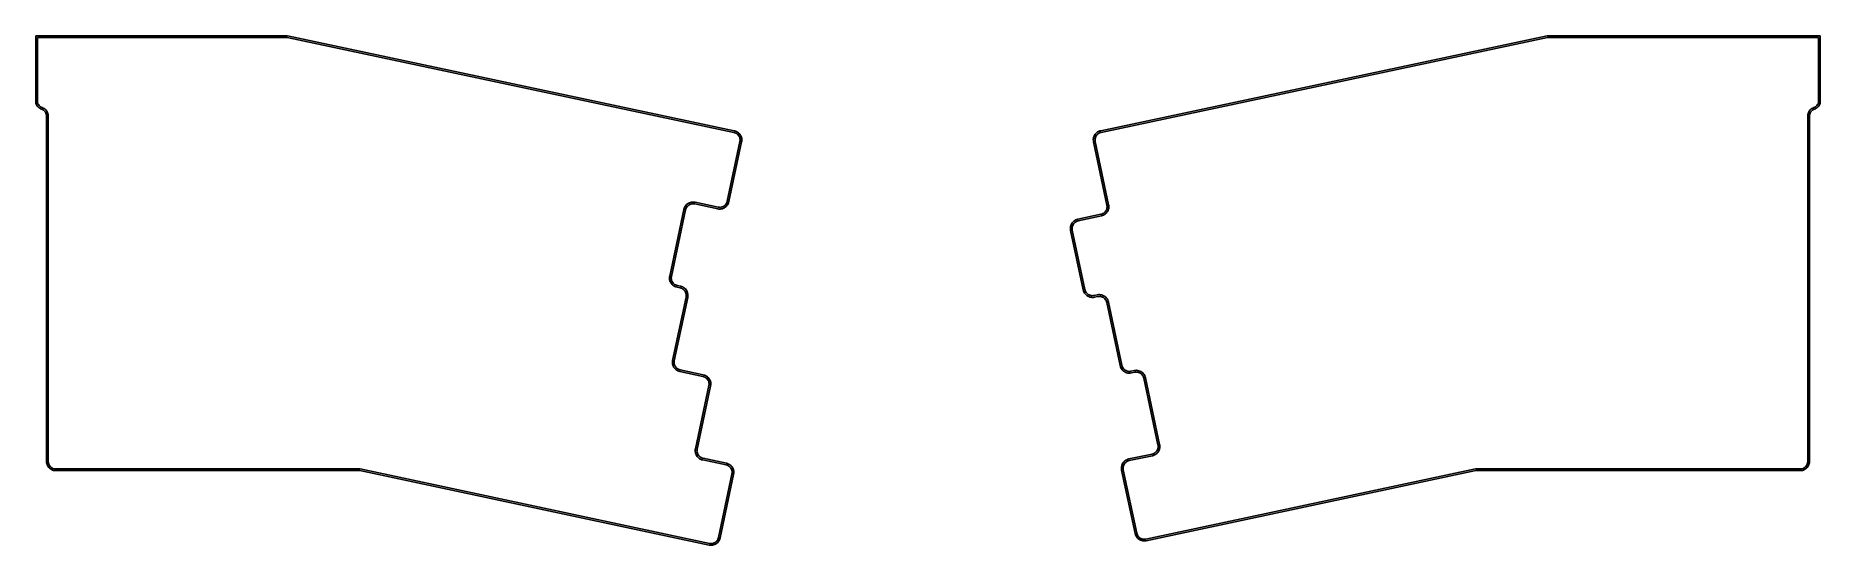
# Model space of a CAD drawing. Extents: x 12 to 429, y -334 to -215.
import ezdxf

# ---------------------------------------------------------------- set-up
doc = ezdxf.new("R2010")
doc.units = 0
doc.layers.add('BLACK', color=7, linetype='CONTINUOUS')

msp = doc.modelspace()

# ---------------------------------------------------------------- linework, layer by layer
at = {"layer": 'BLACK', "linetype": 'CONTINUOUS'}
for p, q in [((12.3, -215), (12.305, -214.978)), ((12.3, -230), (12.3, -215)), ((12.305, -214.955), (12.3149, -214.935)), ((12.305, -214.978), (12.305, -214.955)), ((12.3149, -214.935), (12.3199, -214.913)), ((12.3199, -214.913), (12.3339, -214.895)), ((12.3339, -214.895), (12.3437, -214.875)), ((12.3437, -214.875), (12.3614, -214.861)), ((12.3614, -214.861), (12.3755, -214.843)), ((12.3755, -214.843), (12.3957, -214.834)), ((12.3957, -214.834), (12.4133, -214.82)), ((12.4133, -214.82), (12.4353, -214.815)), ((12.4353, -214.815), (12.4557, -214.805)), ((12.4557, -214.805), (12.4781, -214.805)), ((12.4781, -214.805), (12.5, -214.8)), ((12.5, -214.8), (71.0004, -214.8)), ((70.979, -215.2), (12.7, -215.2)), ((12.7, -215.2), (12.7, -230)), ((175.229, -237.359), (70.979, -215.2)), ((71.0004, -214.8), (71.0207, -214.805)), ((71.0207, -214.805), (71.0416, -214.804)), ((71.0416, -214.804), (175.312, -236.968)), ((260.813, -236.942), (364.959, -214.804)), ((365.021, -215.2), (260.895, -237.333)), ((364.959, -214.804), (364.98, -214.805)), ((364.98, -214.805), (365, -214.8)), ((365, -214.8), (428.5, -214.8)), ((428.3, -215.2), (365.021, -215.2)), ((428.3, -230), (428.3, -215.2)), ((428.5, -214.8), (428.522, -214.805)), ((428.522, -214.805), (428.545, -214.805)), ((428.545, -214.805), (428.565, -214.815)), ((428.565, -214.815), (428.587, -214.82)), ((428.587, -214.82), (428.605, -214.834)), ((428.605, -214.834), (428.625, -214.844)), ((428.625, -214.844), (428.639, -214.861)), ((428.639, -214.861), (428.657, -214.875)), ((428.657, -214.875), (428.666, -214.896)), ((428.666, -214.896), (428.68, -214.913)), ((428.68, -214.913), (428.685, -214.935)), ((428.685, -214.935), (428.695, -214.956)), ((428.695, -214.956), (428.695, -214.978)), ((428.695, -214.978), (428.7, -215)), ((428.7, -215), (428.7, -230)), ((12.3158, -230.254), (12.3, -230)), ((12.3, -230), (12.3, -230)), ((12.3628, -230.503), (12.3158, -230.254)), ((12.4403, -230.745), (12.3628, -230.503)), ((12.5472, -230.976), (12.4403, -230.745)), ((12.6818, -231.192), (12.5472, -230.976)), ((12.8421, -231.389), (12.6818, -231.192)), ((12.7, -230.001), (12.6971, -230.013)), ((12.6971, -230.013), (12.7118, -230.227)), ((12.7, -230), (12.7, -230.001)), ((12.7118, -230.227), (12.7586, -230.45)), ((12.7586, -230.45), (12.8355, -230.665)), ((12.8355, -230.665), (12.9412, -230.866)), ((13.0255, -231.565), (12.8421, -231.389)), ((12.9412, -230.866), (13.0736, -231.052)), ((13.2293, -231.717), (13.0255, -231.565)), ((13.0736, -231.052), (13.2302, -231.217)), ((13.4503, -231.842), (13.2293, -231.717)), ((13.2302, -231.217), (13.408, -231.359)), ((13.408, -231.359), (13.6037, -231.476)), ((13.6843, -231.939), (13.4503, -231.842)), ((13.6037, -231.476), (13.8016, -231.559)), ((13.6845, -231.939), (13.6843, -231.939)), ((13.6848, -231.939), (13.6845, -231.939)), ((13.6851, -231.939), (13.6848, -231.939)), ((13.6848, -231.939), (13.6848, -231.939)), ((13.6848, -231.939), (13.6848, -231.939)), ((13.6984, -231.941), (13.6851, -231.939)), ((13.8963, -232.024), (13.6984, -231.941)), ((13.8016, -231.559), (13.8149, -231.561)), ((13.8149, -231.561), (13.8152, -231.561)), ((13.8152, -231.561), (13.8152, -231.561)), ((13.8152, -231.561), (13.8152, -231.561)), ((13.8152, -231.561), (13.8155, -231.561)), ((13.8155, -231.561), (13.8157, -231.561)), ((13.8157, -231.561), (14.0497, -231.658)), ((14.092, -232.141), (13.8963, -232.024)), ((14.0497, -231.658), (14.2707, -231.783)), ((14.2698, -232.283), (14.092, -232.141)), ((14.4264, -232.448), (14.2698, -232.283)), ((14.2707, -231.783), (14.4745, -231.935)), ((14.5588, -232.634), (14.4264, -232.448)), ((14.4745, -231.935), (14.6579, -232.111)), ((14.6645, -232.835), (14.5588, -232.634)), ((14.6579, -232.111), (14.8182, -232.308)), ((14.7414, -233.05), (14.6645, -232.835)), ((14.7882, -233.273), (14.7414, -233.05)), ((14.8182, -232.308), (14.9528, -232.524)), ((14.9528, -232.524), (15.0597, -232.755)), ((15.0597, -232.755), (15.1372, -232.997)), ((15.1372, -232.997), (15.1842, -233.246)), ((425.816, -233.246), (425.863, -232.997)), ((425.863, -232.997), (425.94, -232.755)), ((425.94, -232.755), (426.047, -232.524)), ((426.047, -232.524), (426.182, -232.308)), ((426.182, -232.308), (426.342, -232.111)), ((426.259, -233.05), (426.212, -233.273)), ((426.336, -232.835), (426.259, -233.05)), ((426.441, -232.634), (426.336, -232.835)), ((426.342, -232.111), (426.526, -231.935)), ((426.574, -232.448), (426.441, -232.634)), ((426.526, -231.935), (426.729, -231.783)), ((426.73, -232.283), (426.574, -232.448)), ((426.729, -231.783), (426.95, -231.658)), ((426.908, -232.141), (426.73, -232.283)), ((427.104, -232.024), (426.908, -232.141)), ((426.95, -231.658), (427.185, -231.561)), ((427.301, -231.941), (427.104, -232.024)), ((427.185, -231.561), (427.185, -231.561)), ((427.185, -231.561), (427.185, -231.561)), ((427.185, -231.561), (427.186, -231.561)), ((427.186, -231.561), (427.199, -231.559)), ((427.199, -231.559), (427.396, -231.476)), ((427.314, -231.939), (427.301, -231.941)), ((427.315, -231.939), (427.314, -231.939)), ((427.55, -231.842), (427.315, -231.939)), ((427.315, -231.939), (427.315, -231.939)), ((427.396, -231.476), (427.592, -231.359)), ((427.771, -231.717), (427.55, -231.842)), ((427.592, -231.359), (427.77, -231.217)), ((427.77, -231.217), (427.926, -231.052)), ((427.974, -231.565), (427.771, -231.717)), ((427.926, -231.052), (428.059, -230.866)), ((428.158, -231.389), (427.974, -231.565)), ((428.059, -230.866), (428.164, -230.665)), ((428.318, -231.192), (428.158, -231.389)), ((428.164, -230.665), (428.241, -230.45)), ((428.241, -230.45), (428.288, -230.227)), ((428.288, -230.227), (428.303, -230.013)), ((428.303, -230.013), (428.3, -230)), ((428.453, -230.976), (428.318, -231.192)), ((428.56, -230.745), (428.453, -230.976)), ((428.637, -230.503), (428.56, -230.745)), ((428.684, -230.254), (428.637, -230.503)), ((428.7, -230.001), (428.684, -230.254)), ((428.7, -230), (428.7, -230)), ((428.7, -230), (428.7, -230.001)), ((428.7, -230.001), (428.7, -230.001)), ((14.8029, -233.487), (14.7882, -233.273)), ((14.8, -233.5), (14.8001, -233.499)), ((14.8, -314), (14.8, -233.5)), ((14.8001, -233.499), (14.8029, -233.487)), ((15.1842, -233.246), (15.2, -233.5)), ((15.2, -233.5), (15.2, -233.5)), ((15.2, -233.5), (15.2, -314)), ((175.312, -236.968), (175.312, -236.968)), ((175.312, -236.968), (175.313, -236.968)), ((175.313, -236.968), (175.313, -236.968)), ((175.313, -236.968), (175.568, -237.039)), ((175.568, -237.039), (175.814, -237.14)), ((175.814, -237.14), (176.045, -237.27)), ((176.045, -237.27), (176.26, -237.427)), ((259.865, -237.401), (260.079, -237.244)), ((260.079, -237.244), (260.311, -237.114)), ((260.311, -237.114), (260.557, -237.012)), ((260.557, -237.012), (260.812, -236.942)), ((260.882, -237.333), (260.668, -237.393)), ((260.812, -236.942), (260.813, -236.942)), ((260.813, -236.942), (260.813, -236.942)), ((260.895, -237.333), (260.882, -237.333)), ((260.895, -237.333), (260.895, -237.333)), ((260.895, -237.333), (260.895, -237.333)), ((425.8, -233.499), (425.816, -233.246)), ((425.8, -233.5), (425.8, -233.499)), ((425.8, -233.499), (425.8, -233.499)), ((425.8, -314), (425.8, -233.5)), ((425.8, -233.5), (425.8, -233.5)), ((426.212, -233.273), (426.197, -233.487)), ((426.197, -233.487), (426.2, -233.5)), ((426.2, -233.5), (426.2, -314)), ((173.663, -253.384), (176.615, -239.494)), ((177.007, -239.577), (174.054, -253.467)), ((175.242, -237.359), (175.229, -237.359)), ((175.457, -237.419), (175.242, -237.359)), ((175.674, -237.512), (175.457, -237.419)), ((175.876, -237.633), (175.674, -237.512)), ((176.062, -237.779), (175.876, -237.633)), ((176.226, -237.948), (176.062, -237.779)), ((176.368, -238.137), (176.226, -237.948)), ((176.26, -237.427), (176.454, -237.609)), ((176.483, -238.343), (176.368, -238.137)), ((176.454, -237.609), (176.624, -237.812)), ((176.57, -238.562), (176.483, -238.343)), ((176.628, -238.791), (176.57, -238.562)), ((176.615, -239.494), (176.621, -239.481)), ((176.621, -239.481), (176.653, -239.261)), ((176.624, -237.812), (176.769, -238.035)), ((176.656, -239.025), (176.628, -238.791)), ((176.653, -239.261), (176.656, -239.025)), ((176.769, -238.035), (176.886, -238.274)), ((176.886, -238.274), (176.973, -238.525)), ((176.973, -238.525), (177.029, -238.784)), ((177.046, -239.314), (177.007, -239.577)), ((177.007, -239.577), (177.007, -239.577)), ((177.007, -239.577), (177.007, -239.577)), ((177.029, -238.784), (177.054, -239.049)), ((177.054, -239.049), (177.046, -239.314)), ((259.071, -239.023), (259.096, -238.758)), ((259.079, -239.288), (259.071, -239.023)), ((259.118, -239.55), (259.079, -239.288)), ((259.096, -238.758), (259.152, -238.498)), ((259.118, -239.551), (259.118, -239.55)), ((259.118, -239.55), (259.118, -239.55)), ((262.251, -254.292), (259.118, -239.551)), ((259.118, -239.551), (259.118, -239.551)), ((259.152, -238.498), (259.239, -238.247)), ((259.239, -238.247), (259.356, -238.009)), ((259.356, -238.009), (259.501, -237.786)), ((259.496, -238.765), (259.469, -238.999)), ((259.469, -238.999), (259.472, -239.235)), ((259.472, -239.235), (259.504, -239.455)), ((259.554, -238.536), (259.496, -238.765)), ((259.501, -237.786), (259.671, -237.582)), ((259.504, -239.455), (259.509, -239.468)), ((259.509, -239.468), (262.643, -254.208)), ((259.642, -238.317), (259.554, -238.536)), ((259.757, -238.111), (259.642, -238.317)), ((259.671, -237.582), (259.865, -237.401)), ((259.898, -237.922), (259.757, -238.111)), ((260.063, -237.753), (259.898, -237.922)), ((260.248, -237.607), (260.063, -237.753)), ((260.451, -237.486), (260.248, -237.607)), ((260.668, -237.393), (260.451, -237.486)), ((164.383, -254.009), (164.606, -253.864)), ((164.606, -253.864), (164.845, -253.748)), ((164.845, -253.748), (165.096, -253.66)), ((165.096, -253.66), (165.356, -253.604)), ((165.356, -253.604), (165.62, -253.58)), ((165.597, -253.977), (165.362, -254.005)), ((165.832, -253.98), (165.597, -253.977)), ((165.62, -253.58), (165.886, -253.587)), ((166.052, -254.012), (165.832, -253.98)), ((165.886, -253.587), (166.148, -253.626)), ((166.148, -253.626), (166.148, -253.627)), ((166.148, -253.627), (166.149, -253.627)), ((166.149, -253.627), (171.528, -254.77)), ((173.389, -254.031), (173.51, -253.828)), ((173.51, -253.828), (173.603, -253.612)), ((173.603, -253.612), (173.663, -253.397)), ((173.663, -253.397), (173.663, -253.384)), ((173.882, -253.968), (173.752, -254.2)), ((173.983, -253.723), (173.882, -253.968)), ((174.054, -253.468), (173.983, -253.723)), ((174.054, -253.467), (174.054, -253.467)), ((174.054, -253.467), (174.054, -253.468)), ((160.244, -270.825), (163.539, -255.321)), ((163.93, -255.404), (160.635, -270.908)), ((163.539, -255.32), (163.61, -255.065)), ((163.539, -255.321), (163.539, -255.32)), ((163.539, -255.32), (163.539, -255.32)), ((163.539, -255.321), (163.539, -255.321)), ((163.61, -255.065), (163.711, -254.819)), ((163.711, -254.819), (163.841, -254.588)), ((163.841, -254.588), (163.998, -254.373)), ((163.991, -255.176), (163.93, -255.391)), ((163.93, -255.391), (163.93, -255.404)), ((164.084, -254.96), (163.991, -255.176)), ((163.998, -254.373), (164.18, -254.18)), ((164.204, -254.757), (164.084, -254.96)), ((164.18, -254.18), (164.383, -254.009)), ((164.35, -254.571), (164.204, -254.757)), ((164.519, -254.407), (164.35, -254.571)), ((164.708, -254.266), (164.519, -254.407)), ((164.914, -254.15), (164.708, -254.266)), ((165.133, -254.063), (164.914, -254.15)), ((165.362, -254.005), (165.133, -254.063)), ((166.065, -254.018), (166.052, -254.012)), ((171.445, -255.161), (166.065, -254.018)), ((171.708, -255.201), (171.445, -255.161)), ((171.445, -255.161), (171.445, -255.161)), ((171.528, -254.77), (171.528, -254.77)), ((171.528, -254.77), (171.528, -254.77)), ((171.528, -254.77), (171.54, -254.776)), ((171.54, -254.776), (171.761, -254.808)), ((171.973, -255.208), (171.708, -255.201)), ((171.761, -254.808), (171.997, -254.811)), ((172.238, -255.184), (171.973, -255.208)), ((171.997, -254.811), (172.231, -254.783)), ((172.231, -254.783), (172.46, -254.725)), ((172.497, -255.127), (172.238, -255.184)), ((172.46, -254.725), (172.679, -254.638)), ((172.748, -255.04), (172.497, -255.127)), ((172.679, -254.638), (172.885, -254.522)), ((172.987, -254.923), (172.748, -255.04)), ((172.885, -254.522), (173.074, -254.381)), ((173.21, -254.779), (172.987, -254.923)), ((173.074, -254.381), (173.243, -254.216)), ((173.414, -254.608), (173.21, -254.779)), ((173.243, -254.216), (173.389, -254.031)), ((173.595, -254.414), (173.414, -254.608)), ((173.752, -254.2), (173.595, -254.414)), ((254.334, -258.213), (254.528, -258.031)), ((254.528, -258.031), (254.742, -257.874)), ((254.742, -257.874), (254.974, -257.744)), ((255.114, -258.117), (254.911, -258.237)), ((254.974, -257.744), (255.219, -257.643)), ((255.331, -258.024), (255.114, -258.117)), ((255.219, -257.643), (255.475, -257.572)), ((255.545, -257.963), (255.331, -258.024)), ((255.475, -257.572), (260.865, -256.426)), ((255.475, -257.572), (255.475, -257.572)), ((255.475, -257.572), (255.475, -257.572)), ((255.551, -257.963), (255.545, -257.963)), ((255.558, -257.963), (255.551, -257.963)), ((260.948, -256.818), (255.558, -257.963)), ((255.558, -257.963), (255.558, -257.963)), ((255.558, -257.963), (255.558, -257.963)), ((260.865, -256.426), (260.865, -256.426)), ((260.865, -256.426), (260.865, -256.426)), ((260.865, -256.426), (260.879, -256.427)), ((260.879, -256.427), (261.093, -256.366)), ((261.204, -256.747), (260.948, -256.818)), ((260.948, -256.818), (260.948, -256.818)), ((260.948, -256.818), (260.948, -256.818)), ((261.093, -256.366), (261.31, -256.273)), ((261.45, -256.646), (261.204, -256.747)), ((261.31, -256.273), (261.512, -256.152)), ((261.681, -256.516), (261.45, -256.646)), ((261.512, -256.152), (261.698, -256.006)), ((261.896, -256.359), (261.681, -256.516)), ((261.698, -256.006), (261.862, -255.837)), ((261.862, -255.837), (262.003, -255.648)), ((262.089, -256.177), (261.896, -256.359)), ((262.003, -255.648), (262.119, -255.442)), ((262.26, -255.973), (262.089, -256.177)), ((262.119, -255.442), (262.206, -255.223)), ((262.206, -255.223), (262.264, -254.995)), ((262.257, -254.304), (262.251, -254.292)), ((262.289, -254.524), (262.257, -254.304)), ((262.405, -255.75), (262.26, -255.973)), ((262.264, -254.995), (262.292, -254.76)), ((262.292, -254.76), (262.289, -254.524)), ((262.521, -255.512), (262.405, -255.75)), ((262.609, -255.261), (262.521, -255.512)), ((262.665, -255.001), (262.609, -255.261)), ((262.643, -254.208), (262.643, -254.208)), ((262.643, -254.208), (262.643, -254.209)), ((262.643, -254.209), (262.643, -254.209)), ((262.643, -254.209), (262.682, -254.471)), ((262.689, -254.737), (262.665, -255.001)), ((262.682, -254.471), (262.689, -254.737)), ((253.734, -259.653), (253.758, -259.389)), ((253.741, -259.919), (253.734, -259.653)), ((253.781, -260.18), (253.741, -259.919)), ((253.758, -259.389), (253.815, -259.129)), ((253.781, -260.181), (253.781, -260.18)), ((256.731, -274.061), (253.781, -260.181)), ((253.781, -260.181), (253.781, -260.181)), ((253.781, -260.181), (253.781, -260.181)), ((253.815, -259.129), (253.902, -258.878)), ((253.902, -258.878), (254.019, -258.639)), ((254.019, -258.639), (254.163, -258.417)), ((254.159, -259.395), (254.131, -259.63)), ((254.131, -259.63), (254.134, -259.866)), ((254.134, -259.866), (254.166, -260.086)), ((254.217, -259.167), (254.159, -259.395)), ((254.163, -258.417), (254.334, -258.213)), ((254.166, -260.086), (254.172, -260.098)), ((254.172, -260.098), (257.122, -273.978)), ((254.305, -258.947), (254.217, -259.167)), ((254.42, -258.742), (254.305, -258.947)), ((254.561, -258.552), (254.42, -258.742)), ((254.726, -258.383), (254.561, -258.552)), ((254.911, -258.237), (254.726, -258.383)), ((160.197, -271.353), (160.204, -271.087)), ((160.221, -271.617), (160.197, -271.353)), ((160.204, -271.087), (160.244, -270.825)), ((160.278, -271.877), (160.221, -271.617)), ((160.244, -270.825), (160.244, -270.825)), ((160.365, -272.128), (160.278, -271.877)), ((160.481, -272.367), (160.365, -272.128)), ((160.626, -272.59), (160.481, -272.367)), ((160.597, -271.141), (160.594, -271.376)), ((160.594, -271.376), (160.622, -271.611)), ((160.629, -270.92), (160.597, -271.141)), ((160.622, -271.611), (160.68, -271.84)), ((160.797, -272.793), (160.626, -272.59)), ((160.635, -270.908), (160.629, -270.92)), ((160.635, -270.908), (160.635, -270.908)), ((160.68, -271.84), (160.767, -272.059)), ((160.767, -272.059), (160.883, -272.265)), ((160.99, -272.975), (160.797, -272.793)), ((160.883, -272.265), (161.024, -272.454)), ((161.205, -273.132), (160.99, -272.975)), ((161.024, -272.454), (161.188, -272.623)), ((161.188, -272.623), (161.374, -272.769)), ((161.436, -273.262), (161.205, -273.132)), ((161.374, -272.769), (161.577, -272.889)), ((161.682, -273.363), (161.436, -273.262)), ((161.577, -272.889), (161.793, -272.982)), ((161.937, -273.434), (161.682, -273.363)), ((161.793, -272.982), (162.008, -273.043)), ((161.938, -273.434), (161.937, -273.434)), ((161.937, -273.434), (161.937, -273.434)), ((162.672, -273.59), (161.938, -273.434)), ((161.938, -273.434), (161.938, -273.434)), ((161.938, -273.434), (161.938, -273.434)), ((161.938, -273.434), (161.938, -273.434)), ((161.938, -273.434), (161.938, -273.434)), ((162.008, -273.043), (162.021, -273.043)), ((162.021, -273.043), (162.755, -273.199)), ((162.685, -273.59), (162.672, -273.59)), ((162.9, -273.65), (162.685, -273.59)), ((162.755, -273.199), (162.755, -273.199)), ((162.755, -273.199), (162.756, -273.199)), ((162.756, -273.199), (162.756, -273.199)), ((162.756, -273.199), (163.011, -273.27)), ((163.116, -273.743), (162.9, -273.65)), ((163.011, -273.27), (163.257, -273.371)), ((163.319, -273.864), (163.116, -273.743)), ((163.257, -273.371), (163.488, -273.501)), ((163.504, -274.01), (163.319, -273.864)), ((163.488, -273.501), (163.703, -273.658)), ((163.669, -274.179), (163.504, -274.01)), ((163.81, -274.368), (163.669, -274.179)), ((163.703, -273.658), (163.896, -273.839)), ((163.926, -274.574), (163.81, -274.368)), ((163.896, -273.839), (164.067, -274.043)), ((164.013, -274.793), (163.926, -274.574)), ((164.071, -275.022), (164.013, -274.793)), ((164.067, -274.043), (164.212, -274.266)), ((164.212, -274.266), (164.328, -274.505)), ((164.328, -274.505), (164.415, -274.756)), ((164.415, -274.756), (164.472, -275.015)), ((256.802, -274.317), (256.731, -274.061)), ((256.731, -274.061), (256.731, -274.061)), ((256.903, -274.563), (256.802, -274.317)), ((257.033, -274.795), (256.903, -274.563)), ((257.19, -275.009), (257.033, -274.795)), ((257.122, -273.978), (257.122, -273.978)), ((257.122, -273.978), (257.122, -273.978)), ((257.122, -273.978), (257.122, -273.992)), ((257.122, -273.992), (257.183, -274.206)), ((257.183, -274.206), (257.276, -274.423)), ((257.276, -274.423), (257.396, -274.626)), ((257.396, -274.626), (257.542, -274.811)), ((257.542, -274.811), (257.711, -274.976)), ((160.919, -290.495), (164.058, -275.725)), ((164.449, -275.808), (161.31, -290.578)), ((164.058, -275.725), (164.061, -275.719)), ((164.061, -275.719), (164.064, -275.712)), ((164.064, -275.712), (164.096, -275.492)), ((164.099, -275.256), (164.071, -275.022)), ((164.096, -275.492), (164.099, -275.256)), ((164.489, -275.545), (164.449, -275.808)), ((164.449, -275.808), (164.449, -275.808)), ((164.472, -275.015), (164.496, -275.28)), ((164.496, -275.28), (164.489, -275.545)), ((257.372, -275.203), (257.19, -275.009)), ((257.576, -275.373), (257.372, -275.203)), ((257.798, -275.518), (257.576, -275.373)), ((257.711, -274.976), (257.9, -275.117)), ((258.037, -275.635), (257.798, -275.518)), ((257.9, -275.117), (258.106, -275.232)), ((258.288, -275.722), (258.037, -275.635)), ((258.106, -275.232), (258.326, -275.319)), ((258.548, -275.778), (258.288, -275.722)), ((258.326, -275.319), (258.554, -275.378)), ((258.812, -275.803), (258.548, -275.778)), ((258.554, -275.378), (258.789, -275.405)), ((258.789, -275.405), (259.024, -275.402)), ((259.078, -275.795), (258.812, -275.803)), ((259.024, -275.402), (259.245, -275.37)), ((259.339, -275.756), (259.078, -275.795)), ((259.245, -275.37), (259.257, -275.365)), ((259.257, -275.365), (259.258, -275.364)), ((259.258, -275.364), (259.991, -275.209)), ((259.258, -275.364), (259.258, -275.364)), ((259.258, -275.364), (259.258, -275.364)), ((259.34, -275.756), (259.339, -275.756)), ((260.074, -275.6), (259.34, -275.756)), ((259.34, -275.756), (259.34, -275.756)), ((259.34, -275.756), (259.34, -275.756)), ((259.991, -275.209), (259.991, -275.208)), ((259.991, -275.208), (259.992, -275.208)), ((259.991, -275.209), (259.991, -275.209)), ((259.992, -275.208), (260.254, -275.169)), ((260.086, -275.594), (260.074, -275.6)), ((260.307, -275.562), (260.086, -275.594)), ((260.254, -275.169), (260.519, -275.162)), ((260.543, -275.559), (260.307, -275.562)), ((260.519, -275.162), (260.784, -275.186)), ((260.777, -275.587), (260.543, -275.559)), ((261.006, -275.645), (260.777, -275.587)), ((260.784, -275.186), (261.043, -275.243)), ((261.225, -275.732), (261.006, -275.645)), ((261.043, -275.243), (261.294, -275.33)), ((261.431, -275.848), (261.225, -275.732)), ((261.294, -275.33), (261.533, -275.446)), ((261.62, -275.989), (261.431, -275.848)), ((261.533, -275.446), (261.756, -275.591)), ((261.789, -276.154), (261.62, -275.989)), ((261.756, -275.591), (261.959, -275.762)), ((261.935, -276.339), (261.789, -276.154)), ((262.055, -276.542), (261.935, -276.339)), ((261.959, -275.762), (262.141, -275.955)), ((262.149, -276.758), (262.055, -276.542)), ((262.141, -275.955), (262.298, -276.17)), ((262.209, -276.973), (262.149, -276.758)), ((262.209, -276.986), (262.209, -276.973)), ((265.34, -291.717), (262.209, -276.986)), ((262.209, -276.986), (262.209, -276.986)), ((262.209, -276.986), (262.209, -276.986)), ((262.298, -276.17), (262.428, -276.401)), ((262.428, -276.401), (262.529, -276.647)), ((262.529, -276.647), (262.6, -276.903)), ((262.6, -276.903), (262.6, -276.903)), ((262.6, -276.903), (265.731, -291.634)), ((160.872, -291.023), (160.879, -290.758)), ((160.896, -291.288), (160.872, -291.023)), ((160.879, -290.758), (160.919, -290.495)), ((160.953, -291.547), (160.896, -291.288)), ((160.919, -290.495), (160.919, -290.495)), ((161.272, -290.811), (161.269, -291.047)), ((161.269, -291.047), (161.297, -291.281)), ((161.304, -290.59), (161.272, -290.811)), ((161.297, -291.281), (161.355, -291.51)), ((161.31, -290.578), (161.304, -290.59)), ((161.04, -291.798), (160.953, -291.547)), ((161.157, -292.037), (161.04, -291.798)), ((161.301, -292.26), (161.157, -292.037)), ((161.472, -292.463), (161.301, -292.26)), ((161.355, -291.51), (161.442, -291.729)), ((161.442, -291.729), (161.558, -291.935)), ((161.666, -292.645), (161.472, -292.463)), ((161.558, -291.935), (161.699, -292.124)), ((161.88, -292.802), (161.666, -292.645)), ((161.699, -292.124), (161.864, -292.293)), ((161.864, -292.293), (162.049, -292.439)), ((162.111, -292.932), (161.88, -292.802)), ((162.049, -292.439), (162.252, -292.56)), ((162.357, -293.033), (162.111, -292.932)), ((162.252, -292.56), (162.468, -292.653)), ((162.612, -293.104), (162.357, -293.033)), ((162.468, -292.653), (162.683, -292.713)), ((162.613, -293.104), (162.612, -293.104)), ((167.993, -294.248), (162.613, -293.104)), ((162.613, -293.104), (162.613, -293.104)), ((162.613, -293.104), (162.613, -293.104)), ((162.683, -292.713), (162.696, -292.713)), ((162.696, -292.713), (168.077, -293.857)), ((168.006, -294.248), (167.993, -294.248)), ((168.221, -294.308), (168.006, -294.248)), ((168.077, -293.857), (168.077, -293.857)), ((168.077, -293.857), (168.077, -293.857)), ((168.077, -293.857), (168.077, -293.857)), ((168.077, -293.857), (168.332, -293.927)), ((168.438, -294.401), (168.221, -294.308)), ((168.332, -293.927), (168.578, -294.028)), ((168.64, -294.522), (168.438, -294.401)), ((168.578, -294.028), (168.81, -294.159)), ((168.826, -294.668), (168.64, -294.522)), ((168.81, -294.159), (169.024, -294.316)), ((168.99, -294.837), (168.826, -294.668)), ((169.132, -295.026), (168.99, -294.837)), ((169.024, -294.316), (169.218, -294.497)), ((169.247, -295.232), (169.132, -295.026)), ((169.218, -294.497), (169.388, -294.701)), ((169.334, -295.451), (169.247, -295.232)), ((169.392, -295.68), (169.334, -295.451)), ((169.388, -294.701), (169.533, -294.924)), ((169.533, -294.924), (169.65, -295.162)), ((169.65, -295.162), (169.737, -295.413)), ((169.737, -295.413), (169.793, -295.673)), ((265.411, -291.973), (265.34, -291.717)), ((265.34, -291.717), (265.34, -291.717)), ((265.512, -292.219), (265.411, -291.973)), ((265.642, -292.451), (265.512, -292.219)), ((265.799, -292.665), (265.642, -292.451)), ((265.731, -291.634), (265.731, -291.634)), ((265.731, -291.634), (265.731, -291.634)), ((265.731, -291.634), (265.731, -291.648)), ((265.731, -291.648), (265.792, -291.862)), ((265.792, -291.862), (265.885, -292.079)), ((265.981, -292.859), (265.799, -292.665)), ((265.885, -292.079), (266.005, -292.282)), ((266.185, -293.029), (265.981, -292.859)), ((266.005, -292.282), (266.151, -292.467)), ((266.151, -292.467), (266.32, -292.631)), ((266.407, -293.174), (266.185, -293.029)), ((266.32, -292.631), (266.509, -292.773)), ((266.646, -293.291), (266.407, -293.174)), ((266.509, -292.773), (266.715, -292.888)), ((266.897, -293.378), (266.646, -293.291)), ((266.715, -292.888), (266.935, -292.975)), ((267.157, -293.434), (266.897, -293.378)), ((266.935, -292.975), (267.163, -293.033)), ((267.421, -293.459), (267.157, -293.434)), ((267.163, -293.033), (267.398, -293.061)), ((267.398, -293.061), (267.633, -293.058)), ((267.687, -293.451), (267.421, -293.459)), ((267.633, -293.058), (267.854, -293.026)), ((267.948, -293.412), (267.687, -293.451)), ((267.854, -293.026), (267.866, -293.02)), ((267.866, -293.02), (268.639, -292.856)), ((267.949, -293.412), (267.948, -293.412)), ((268.722, -293.247), (267.949, -293.412)), ((267.949, -293.412), (267.949, -293.412)), ((267.949, -293.412), (267.949, -293.412)), ((268.639, -292.856), (268.639, -292.856)), ((268.639, -292.856), (268.64, -292.856)), ((268.64, -292.856), (268.902, -292.817)), ((268.64, -292.856), (268.64, -292.856)), ((268.734, -293.242), (268.722, -293.247)), ((268.955, -293.21), (268.734, -293.242)), ((268.902, -292.817), (269.167, -292.809)), ((269.191, -293.207), (268.955, -293.21)), ((269.167, -292.809), (269.432, -292.834)), ((269.425, -293.235), (269.191, -293.207)), ((269.654, -293.293), (269.425, -293.235)), ((269.432, -292.834), (269.691, -292.89)), ((269.873, -293.38), (269.654, -293.293)), ((269.691, -292.89), (269.942, -292.977)), ((270.079, -293.495), (269.873, -293.38)), ((269.942, -292.977), (270.181, -293.094)), ((270.268, -293.636), (270.079, -293.495)), ((270.181, -293.094), (270.404, -293.239)), ((270.437, -293.801), (270.268, -293.636)), ((270.404, -293.239), (270.607, -293.409)), ((270.583, -293.986), (270.437, -293.801)), ((270.704, -294.189), (270.583, -293.986)), ((270.607, -293.409), (270.789, -293.603)), ((270.797, -294.406), (270.704, -294.189)), ((270.789, -293.603), (270.946, -293.817)), ((270.857, -294.62), (270.797, -294.406)), ((270.857, -294.634), (270.857, -294.62)), ((274.163, -310.186), (270.857, -294.634)), ((270.946, -293.817), (271.076, -294.049)), ((271.076, -294.049), (271.177, -294.295)), ((271.177, -294.295), (271.248, -294.551)), ((271.248, -294.551), (271.248, -294.551)), ((271.248, -294.551), (271.248, -294.551)), ((271.248, -294.551), (274.554, -310.103)), ((166.25, -311.104), (169.379, -296.382)), ((169.771, -296.466), (166.642, -311.187)), ((169.379, -296.382), (169.385, -296.37)), ((169.379, -296.382), (169.379, -296.382)), ((169.379, -296.382), (169.379, -296.382)), ((169.385, -296.37), (169.417, -296.15)), ((169.42, -295.914), (169.392, -295.68)), ((169.417, -296.15), (169.42, -295.914)), ((169.81, -296.203), (169.771, -296.465)), ((169.771, -296.465), (169.771, -296.466)), ((169.793, -295.673), (169.818, -295.938)), ((169.818, -295.938), (169.81, -296.203)), ((166.203, -311.632), (166.211, -311.366)), ((166.228, -311.897), (166.203, -311.632)), ((166.211, -311.366), (166.25, -311.104)), ((166.284, -312.156), (166.228, -311.897)), ((166.25, -311.104), (166.25, -311.104)), ((166.25, -311.104), (166.25, -311.104)), ((166.25, -311.104), (166.25, -311.104)), ((166.371, -312.407), (166.284, -312.156)), ((166.604, -311.42), (166.601, -311.656)), ((166.601, -311.656), (166.629, -311.89)), ((166.636, -311.199), (166.604, -311.42)), ((166.629, -311.89), (166.687, -312.119)), ((166.642, -311.187), (166.636, -311.199)), ((166.687, -312.119), (166.774, -312.338)), ((272.79, -312.322), (273.004, -312.261)), ((273.004, -312.261), (273.221, -312.168)), ((273.221, -312.168), (273.424, -312.047)), ((273.424, -312.047), (273.609, -311.901)), ((273.807, -312.254), (273.593, -312.411)), ((273.609, -311.901), (273.774, -311.732)), ((273.774, -311.732), (273.915, -311.543)), ((274.001, -312.072), (273.807, -312.254)), ((273.915, -311.543), (274.03, -311.337)), ((274.171, -311.868), (274.001, -312.072)), ((274.03, -311.337), (274.118, -311.118)), ((274.118, -311.118), (274.176, -310.889)), ((274.168, -310.199), (274.163, -310.186)), ((274.2, -310.419), (274.168, -310.199)), ((274.316, -311.645), (274.171, -311.868)), ((274.176, -310.889), (274.204, -310.655)), ((274.204, -310.655), (274.2, -310.419)), ((274.433, -311.407), (274.316, -311.645)), ((274.52, -311.156), (274.433, -311.407)), ((274.576, -310.896), (274.52, -311.156)), ((274.554, -310.103), (274.554, -310.104)), ((274.554, -310.104), (274.554, -310.104)), ((274.554, -310.104), (274.593, -310.366)), ((274.601, -310.632), (274.576, -310.896)), ((274.593, -310.366), (274.601, -310.632)), ((14.816, -314.265), (14.8, -314)), ((14.8639, -314.526), (14.816, -314.265)), ((14.943, -314.78), (14.8639, -314.526)), ((15.052, -315.022), (14.943, -314.78)), ((15.1894, -315.25), (15.052, -315.022)), ((15.3533, -315.459), (15.1894, -315.25)), ((15.2, -314.001), (15.197, -314.014)), ((15.197, -314.014), (15.2116, -314.235)), ((15.2, -314), (15.2, -314)), ((15.2, -314), (15.2, -314.001)), ((15.2116, -314.235), (15.2576, -314.467)), ((15.2576, -314.467), (15.3334, -314.69)), ((15.3334, -314.69), (15.4378, -314.902)), ((15.5411, -315.647), (15.3533, -315.459)), ((15.4378, -314.902), (15.5689, -315.098)), ((15.7503, -315.811), (15.5411, -315.647)), ((15.5689, -315.098), (15.7245, -315.276)), ((15.7245, -315.276), (15.9019, -315.431)), ((15.9776, -315.948), (15.7503, -315.811)), ((15.9019, -315.431), (16.0981, -315.562)), ((16.2199, -316.057), (15.9776, -315.948)), ((16.0981, -315.562), (16.3097, -315.667)), ((16.4735, -316.136), (16.2199, -316.057)), ((16.3097, -315.667), (16.5331, -315.742)), ((16.7348, -316.184), (16.4735, -316.136)), ((16.5331, -315.742), (16.7645, -315.788)), ((16.9991, -316.2), (16.7348, -316.184)), ((16.7645, -315.788), (16.9869, -315.803)), ((16.9869, -315.803), (17, -315.8)), ((16.9993, -316.2), (16.9991, -316.2)), ((16.9996, -316.2), (16.9993, -316.2)), ((16.9997, -316.2), (16.9996, -316.2)), ((87.9433, -316.2), (16.9997, -316.2)), ((17, -315.8), (87.9647, -315.8)), ((169.402, -333.55), (87.9433, -316.2)), ((87.9647, -315.8), (87.9851, -315.805)), ((87.9851, -315.805), (88.006, -315.804)), ((88.006, -315.804), (169.486, -333.158)), ((166.488, -312.646), (166.371, -312.407)), ((166.633, -312.869), (166.488, -312.646)), ((166.803, -313.072), (166.633, -312.869)), ((166.774, -312.338), (166.889, -312.544)), ((166.997, -313.254), (166.803, -313.072)), ((166.889, -312.544), (167.031, -312.733)), ((167.212, -313.411), (166.997, -313.254)), ((167.031, -312.733), (167.195, -312.902)), ((167.195, -312.902), (167.381, -313.048)), ((167.443, -313.541), (167.212, -313.411)), ((167.381, -313.048), (167.583, -313.168)), ((167.689, -313.642), (167.443, -313.541)), ((167.583, -313.168), (167.8, -313.262)), ((167.944, -313.713), (167.689, -313.642)), ((167.8, -313.262), (168.015, -313.322)), ((167.945, -313.713), (167.944, -313.713)), ((167.944, -313.713), (167.944, -313.713)), ((173.373, -314.867), (167.945, -313.713)), ((167.945, -313.713), (167.945, -313.713)), ((168.015, -313.322), (168.028, -313.322)), ((168.028, -313.322), (173.457, -314.476)), ((173.374, -314.867), (173.373, -314.867)), ((173.373, -314.867), (173.373, -314.867)), ((173.373, -314.867), (173.373, -314.867)), ((173.387, -314.867), (173.374, -314.867)), ((173.602, -314.927), (173.387, -314.867)), ((173.457, -314.476), (173.457, -314.476)), ((173.457, -314.476), (173.457, -314.476)), ((173.457, -314.476), (173.458, -314.476)), ((173.458, -314.476), (173.713, -314.547)), ((173.818, -315.02), (173.602, -314.927)), ((173.713, -314.547), (173.958, -314.648)), ((174.021, -315.141), (173.818, -315.02)), ((173.958, -314.648), (174.19, -314.778)), ((174.206, -315.287), (174.021, -315.141)), ((174.19, -314.778), (174.404, -314.935)), ((174.371, -315.456), (174.206, -315.287)), ((174.512, -315.645), (174.371, -315.456)), ((174.404, -314.935), (174.598, -315.116)), ((174.628, -315.851), (174.512, -315.645)), ((174.598, -315.116), (174.769, -315.32)), ((174.715, -316.07), (174.628, -315.851)), ((174.773, -316.299), (174.715, -316.07)), ((174.769, -315.32), (174.913, -315.543)), ((174.801, -316.533), (174.773, -316.299)), ((174.913, -315.543), (175.03, -315.782)), ((175.03, -315.782), (175.117, -316.033)), ((175.117, -316.033), (175.174, -316.292)), ((175.174, -316.292), (175.198, -316.557)), ((265.636, -315.55), (265.66, -315.286)), ((265.643, -315.816), (265.636, -315.55)), ((265.682, -316.077), (265.643, -315.816)), ((265.66, -315.286), (265.716, -315.026)), ((265.682, -316.078), (265.682, -316.077)), ((268.823, -330.853), (265.682, -316.078)), ((265.682, -316.078), (265.682, -316.078)), ((265.682, -316.078), (265.682, -316.078)), ((265.716, -315.026), (265.804, -314.775)), ((265.804, -314.775), (265.92, -314.536)), ((265.92, -314.536), (266.065, -314.314)), ((266.061, -315.292), (266.033, -315.527)), ((266.033, -315.527), (266.036, -315.762)), ((266.036, -315.762), (266.068, -315.983)), ((266.119, -315.064), (266.061, -315.292)), ((266.065, -314.314), (266.236, -314.11)), ((266.068, -315.983), (266.074, -315.995)), ((266.074, -315.995), (269.214, -330.77)), ((266.206, -314.844), (266.119, -315.064)), ((266.322, -314.639), (266.206, -314.844)), ((266.236, -314.11), (266.429, -313.928)), ((266.463, -314.449), (266.322, -314.639)), ((266.429, -313.928), (266.644, -313.771)), ((266.627, -314.28), (266.463, -314.449)), ((266.813, -314.134), (266.627, -314.28)), ((266.644, -313.771), (266.875, -313.641)), ((267.015, -314.014), (266.813, -314.134)), ((266.875, -313.641), (267.121, -313.54)), ((267.232, -313.921), (267.015, -314.014)), ((267.121, -313.54), (267.377, -313.469)), ((267.446, -313.86), (267.232, -313.921)), ((267.377, -313.469), (272.777, -312.321)), ((267.377, -313.469), (267.377, -313.469)), ((267.377, -313.469), (267.377, -313.469)), ((267.377, -313.469), (267.377, -313.469)), ((267.46, -313.86), (267.446, -313.86)), ((272.859, -312.713), (267.46, -313.86)), ((267.46, -313.86), (267.46, -313.86)), ((267.46, -313.86), (267.46, -313.86)), ((271.349, -332.156), (348.279, -315.804)), ((348.341, -316.2), (271.432, -332.548)), ((272.777, -312.321), (272.777, -312.321)), ((272.777, -312.321), (272.777, -312.321)), ((272.777, -312.321), (272.79, -312.322)), ((272.86, -312.713), (272.859, -312.713)), ((273.116, -312.642), (272.86, -312.713)), ((272.86, -312.713), (272.86, -312.713)), ((273.361, -312.541), (273.116, -312.642)), ((273.593, -312.411), (273.361, -312.541)), ((348.279, -315.804), (348.3, -315.805)), ((348.3, -315.805), (348.32, -315.8)), ((348.32, -315.8), (424, -315.8)), ((424, -316.2), (348.341, -316.2)), ((424, -315.8), (424.013, -315.803)), ((424.265, -316.184), (424, -316.2)), ((424, -316.2), (424, -316.2)), ((424.013, -315.803), (424.235, -315.788)), ((424.235, -315.788), (424.467, -315.742)), ((424.526, -316.136), (424.265, -316.184)), ((424.467, -315.742), (424.69, -315.667)), ((424.78, -316.057), (424.526, -316.136)), ((424.69, -315.667), (424.902, -315.562)), ((425.022, -315.948), (424.78, -316.057)), ((424.902, -315.562), (425.098, -315.431)), ((425.25, -315.811), (425.022, -315.948)), ((425.098, -315.431), (425.276, -315.276)), ((425.459, -315.647), (425.25, -315.811)), ((425.276, -315.276), (425.431, -315.098)), ((425.431, -315.098), (425.562, -314.902)), ((425.647, -315.459), (425.459, -315.647)), ((425.562, -314.902), (425.667, -314.69)), ((425.811, -315.25), (425.647, -315.459)), ((425.667, -314.69), (425.742, -314.467)), ((425.742, -314.467), (425.788, -314.235)), ((425.788, -314.235), (425.803, -314.013)), ((425.803, -314.013), (425.8, -314)), ((425.948, -315.022), (425.811, -315.25)), ((426.057, -314.78), (425.948, -315.022)), ((426.136, -314.526), (426.057, -314.78)), ((426.184, -314.265), (426.136, -314.526)), ((426.2, -314.001), (426.184, -314.265)), ((426.2, -314), (426.2, -314)), ((426.2, -314), (426.2, -314.001)), ((426.2, -314.001), (426.2, -314.001)), ((171.621, -331.772), (174.76, -317.002)), ((175.151, -317.085), (172.012, -331.855)), ((174.76, -317.002), (174.766, -316.989)), ((174.76, -317.002), (174.76, -317.002)), ((174.76, -317.002), (174.76, -317.002)), ((174.766, -316.989), (174.798, -316.769)), ((174.798, -316.769), (174.801, -316.533)), ((175.191, -316.822), (175.151, -317.085)), ((175.151, -317.085), (175.151, -317.085)), ((175.198, -316.557), (175.191, -316.822)), ((170.189, -333.171), (170.417, -333.113)), ((170.417, -333.113), (170.636, -333.026)), ((170.636, -333.026), (170.842, -332.911)), ((170.842, -332.911), (171.031, -332.769)), ((171.031, -332.769), (171.2, -332.605)), ((171.371, -332.997), (171.167, -333.167)), ((171.2, -332.605), (171.346, -332.419)), ((171.346, -332.419), (171.467, -332.217)), ((171.553, -332.803), (171.371, -332.997)), ((171.467, -332.217), (171.56, -332)), ((171.71, -332.588), (171.553, -332.803)), ((171.56, -332), (171.621, -331.785)), ((171.621, -331.785), (171.621, -331.772)), ((171.84, -332.357), (171.71, -332.588)), ((171.941, -332.111), (171.84, -332.357)), ((172.012, -331.856), (171.941, -332.111)), ((172.012, -331.855), (172.012, -331.855)), ((172.012, -331.855), (172.012, -331.856)), ((172.012, -331.856), (172.012, -331.856)), ((268.894, -331.109), (268.823, -330.853)), ((268.823, -330.853), (268.823, -330.853)), ((268.823, -330.853), (268.823, -330.853)), ((268.823, -330.853), (268.823, -330.853)), ((268.995, -331.355), (268.894, -331.109)), ((269.125, -331.586), (268.995, -331.355)), ((269.282, -331.801), (269.125, -331.586)), ((269.214, -330.77), (269.214, -330.784)), ((269.214, -330.784), (269.274, -330.998)), ((269.274, -330.998), (269.368, -331.215)), ((269.464, -331.995), (269.282, -331.801)), ((269.368, -331.215), (269.488, -331.417)), ((269.667, -332.165), (269.464, -331.995)), ((269.488, -331.417), (269.634, -331.603)), ((269.634, -331.603), (269.803, -331.767)), ((269.89, -332.31), (269.667, -332.165)), ((269.803, -331.767), (269.992, -331.909)), ((270.129, -332.427), (269.89, -332.31)), ((269.992, -331.909), (270.198, -332.024)), ((270.38, -332.514), (270.129, -332.427)), ((270.198, -332.024), (270.417, -332.111)), ((270.639, -332.57), (270.38, -332.514)), ((270.417, -332.111), (270.646, -332.169)), ((270.904, -332.595), (270.639, -332.57)), ((270.646, -332.169), (270.88, -332.197)), ((270.88, -332.197), (271.116, -332.194)), ((271.17, -332.587), (270.904, -332.595)), ((271.116, -332.194), (271.337, -332.162)), ((271.431, -332.548), (271.17, -332.587)), ((271.337, -332.162), (271.349, -332.156)), ((271.432, -332.548), (271.431, -332.548)), ((271.432, -332.548), (271.432, -332.548)), ((271.432, -332.548), (271.432, -332.548)), ((271.432, -332.548), (271.432, -332.548)), ((271.432, -332.548), (271.432, -332.548)), ((271.432, -332.548), (271.432, -332.548)), ((169.403, -333.55), (169.402, -333.55)), ((169.402, -333.55), (169.402, -333.55)), ((169.665, -333.589), (169.403, -333.55)), ((169.486, -333.158), (169.486, -333.158)), ((169.486, -333.158), (169.486, -333.158)), ((169.486, -333.158), (169.498, -333.164)), ((169.498, -333.164), (169.718, -333.196)), ((169.931, -333.597), (169.665, -333.589)), ((169.718, -333.196), (169.954, -333.199)), ((170.195, -333.572), (169.931, -333.597)), ((169.954, -333.199), (170.189, -333.171)), ((170.455, -333.516), (170.195, -333.572)), ((170.706, -333.429), (170.455, -333.516)), ((170.945, -333.312), (170.706, -333.429)), ((171.167, -333.167), (170.945, -333.312))]:
    msp.add_line(p, q, dxfattribs=at)

doc.saveas('drawing.dxf')
